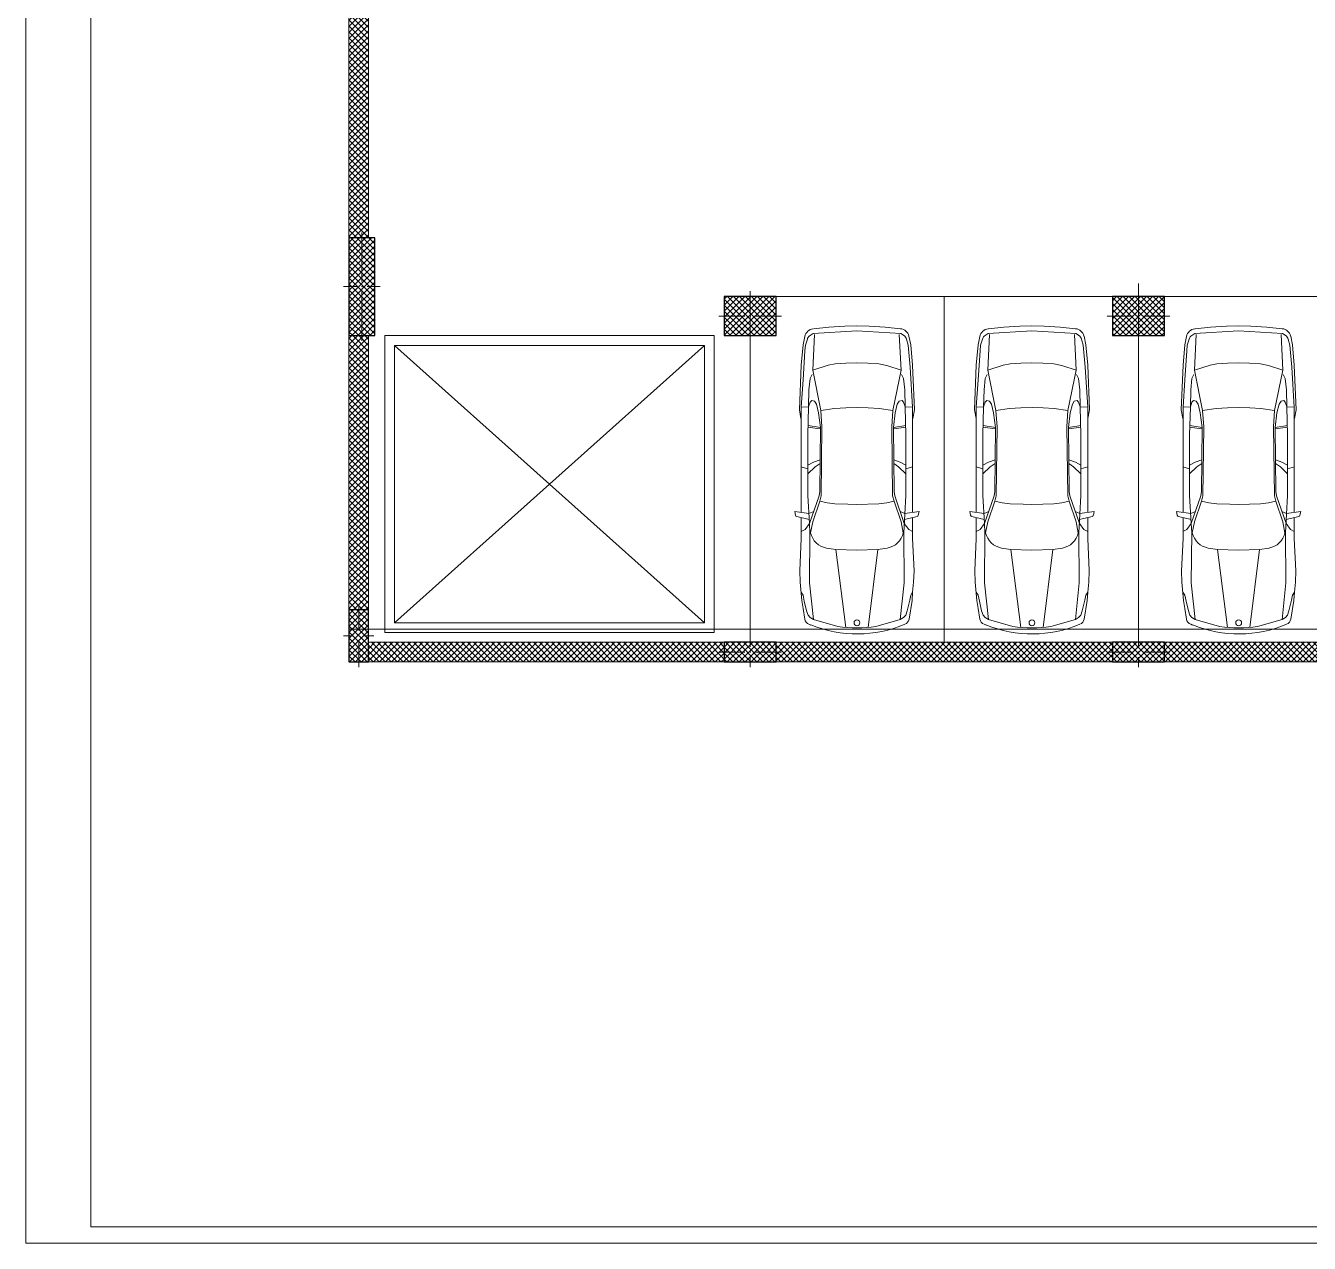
# Model space of a CAD drawing. Header units: millimetres. Extents: x 613552 to 673002, y -929939 to -887889.
# Drawn here: x 613552 to 633224, y -929939 to -911280 of the extents above; entities that cross this region are included whole.
import ezdxf

# ---------------------------------------------------------------- set-up
doc = ezdxf.new("R2010")
doc.units = ezdxf.units.MM
doc.header["$MEASUREMENT"] = 0
doc.layers.add('2D Drafting - General_Pen_No__1', color=7, linetype='Continuous', lineweight=13)
doc.layers.add('Structural - Bearing_Pen_No__1', color=7, linetype='Continuous', lineweight=13)
for name, color, linetype, lineweight, true_color in [('aaa mobilje_Pen_No__61', 7, 'Continuous', 20, 0x6a6a6a), ('Drawing & Figure_Pen_No__61', 7, 'Continuous', 20, 0x6a6a6a), ('Drawing & Figure_Pen_No__90', 7, 'Continuous', 20, 0x00bfbf), ('Structural - Bearing_Pen_No__48', 7, 'Continuous', 25, 0xa80f02), ('Structural - Bearing_Pen_No__61', 7, 'Continuous', 20, 0x6a6a6a)]:
    doc.layers.add(name, color=color, linetype=linetype, lineweight=lineweight, true_color=true_color)
doc.layers.add('Structural - Bearing', color=7, linetype='Continuous')
pattern_1 = [(45, (0, 0), (-45.961939, 45.961939), []), (135, (0, 0), (45.961939, 45.961939), [])]

# ---------------------------------------------------------------- blocks, each defined once
blk = doc.blocks.new('Slab_1', base_point=(539566, -896140))
at = {"layer": 'Structural - Bearing_Pen_No__1', "color": 7, "linetype": 'Continuous', "lineweight": 13, "flags": 128}
blk.add_lwpolyline([(539566, -896140), (584366, -896140), (584366, -921140), (539566, -921140)], close=True, dxfattribs=at)
blk = doc.blocks.new('Wall_10', base_point=(539566, -921140))
at = {"layer": 'Structural - Bearing_Pen_No__61', "linetype": 'Continuous', "lineweight": 20, "true_color": 0x6a6a6a}
h = blk.add_hatch(dxfattribs=at)
h.set_pattern_fill('CONCRETE_BLOCK', color=251, style=0, pattern_type=2)
h.set_pattern_definition(pattern_1)
h.paths.add_polyline_path([(539866, -920840), (539866, -921140), (545316, -921140), (545316, -920840)])
h = blk.add_hatch(dxfattribs=at)
h.set_pattern_fill('CONCRETE_BLOCK', color=251, style=0, pattern_type=2)
h.set_pattern_definition(pattern_1)
h.paths.add_polyline_path([(546116, -920840), (546116, -921140), (551266, -921140), (551266, -920840)])
h = blk.add_hatch(dxfattribs=at)
h.set_pattern_fill('CONCRETE_BLOCK', color=251, style=0, pattern_type=2)
h.set_pattern_definition(pattern_1)
h.paths.add_polyline_path([(552066, -920840), (552066, -921140), (556866, -921140), (556866, -920840)])
at = {"layer": 'Structural - Bearing_Pen_No__1', "color": 7, "linetype": 'Continuous', "lineweight": 13, "flags": 128}
for points in [[(584066, -920840), (539866, -920840)], [(539566, -921140), (584366, -921140)]]:
    blk.add_lwpolyline(points, dxfattribs=at)
blk = doc.blocks.new('Wall_11', base_point=(539566, -896140))
at = {"layer": 'Structural - Bearing_Pen_No__61', "linetype": 'Continuous', "lineweight": 20, "true_color": 0x6a6a6a}
h = blk.add_hatch(dxfattribs=at)
h.set_pattern_fill('CONCRETE_BLOCK', color=251, style=0, pattern_type=2)
h.set_pattern_definition(pattern_1)
h.paths.add_polyline_path([(539866, -910890), (539566, -910890), (539566, -914640), (539866, -914640)])
h = blk.add_hatch(dxfattribs=at)
h.set_pattern_fill('CONCRETE_BLOCK', color=251, style=0, pattern_type=2)
h.set_pattern_definition(pattern_1)
h.paths.add_polyline_path([(539866, -916140), (539566, -916140), (539566, -920340), (539866, -920340)])
at = {"layer": 'Structural - Bearing_Pen_No__1', "color": 7, "linetype": 'Continuous', "lineweight": 13, "flags": 128}
for points in [[(539566, -896140), (539566, -921140)], [(539866, -914640), (539866, -910890)], [(539866, -920840), (539866, -916140)]]:
    blk.add_lwpolyline(points, dxfattribs=at)
blk = doc.blocks.new('Column_10', base_point=(545716, -920990))
at = {"layer": 'Structural - Bearing', "linetype": 'Continuous', "lineweight": 0, "true_color": 0x000000}
h = blk.add_hatch(dxfattribs=at)
h.set_pattern_fill('CONCRETE_BLOCK', color=18, style=0, pattern_type=2)
h.set_pattern_definition(pattern_1)
h.paths.add_polyline_path([(545316, -921140), (546116, -921140), (546116, -920840), (545316, -920840)])
at = {"layer": 'Structural - Bearing_Pen_No__1', "color": 7, "linetype": 'Continuous', "lineweight": 13}
for p, q in [((545716, -920910), (545716, -920760)), ((545636, -920990), (545236, -920990)), ((545796, -920990), (546196, -920990)), ((545716, -921070), (545716, -921220))]:
    blk.add_line(p, q, dxfattribs=at)
blk.add_point((545716, -920990), dxfattribs=at)
at = {"layer": 'Structural - Bearing_Pen_No__48', "color": 14, "linetype": 'Continuous', "lineweight": 25, "true_color": 0xa80f02, "flags": 128}
blk.add_lwpolyline([(545316, -921140), (546116, -921140), (546116, -920840), (545316, -920840)], close=True, dxfattribs=at)
blk = doc.blocks.new('Column_11', base_point=(551666, -920990))
at = {"layer": 'Structural - Bearing', "linetype": 'Continuous', "lineweight": 0, "true_color": 0x000000}
h = blk.add_hatch(dxfattribs=at)
h.set_pattern_fill('CONCRETE_BLOCK', color=18, style=0, pattern_type=2)
h.set_pattern_definition(pattern_1)
h.paths.add_polyline_path([(551266, -921140), (552066, -921140), (552066, -920840), (551266, -920840)])
at = {"layer": 'Structural - Bearing_Pen_No__1', "color": 7, "linetype": 'Continuous', "lineweight": 13}
for p, q in [((551666, -920910), (551666, -920760)), ((551586, -920990), (551186, -920990)), ((551746, -920990), (552146, -920990)), ((551666, -921070), (551666, -921220))]:
    blk.add_line(p, q, dxfattribs=at)
blk.add_point((551666, -920990), dxfattribs=at)
at = {"layer": 'Structural - Bearing_Pen_No__48', "color": 14, "linetype": 'Continuous', "lineweight": 25, "true_color": 0xa80f02, "flags": 128}
blk.add_lwpolyline([(551266, -921140), (552066, -921140), (552066, -920840), (551266, -920840)], close=True, dxfattribs=at)
blk = doc.blocks.new('Column_17', base_point=(539716, -920740))
at = {"layer": 'Structural - Bearing', "linetype": 'Continuous', "lineweight": 0, "true_color": 0x000000}
h = blk.add_hatch(dxfattribs=at)
h.set_pattern_fill('CONCRETE_BLOCK', color=18, style=0, pattern_type=2)
h.set_pattern_definition(pattern_1)
h.paths.add_polyline_path([(539866, -921140), (539866, -920340), (539566, -920340), (539566, -921140)])
at = {"layer": 'Structural - Bearing_Pen_No__1', "color": 7, "linetype": 'Continuous', "lineweight": 13}
for p, q in [((539716, -920660), (539716, -920260)), ((539636, -920740), (539486, -920740)), ((539716, -920820), (539716, -921220)), ((539796, -920740), (539946, -920740))]:
    blk.add_line(p, q, dxfattribs=at)
blk.add_point((539716, -920740), dxfattribs=at)
at = {"layer": 'Structural - Bearing_Pen_No__48', "color": 14, "linetype": 'Continuous', "lineweight": 25, "true_color": 0xa80f02, "flags": 128}
blk.add_lwpolyline([(539866, -921140), (539866, -920340), (539566, -920340), (539566, -921140)], close=True, dxfattribs=at)
blk = doc.blocks.new('Column_27', base_point=(551666, -915840))
at = {"layer": 'Structural - Bearing', "linetype": 'Continuous', "lineweight": 0, "true_color": 0x000000}
h = blk.add_hatch(dxfattribs=at)
h.set_pattern_fill('CONCRETE_BLOCK', color=18, style=0, pattern_type=2)
h.set_pattern_definition(pattern_1)
h.paths.add_polyline_path([(551266, -916140), (552066, -916140), (552066, -915540), (551266, -915540)])
at = {"layer": 'Structural - Bearing_Pen_No__1', "color": 7, "linetype": 'Continuous', "lineweight": 13}
for p, q in [((551666, -915760), (551666, -915460)), ((551586, -915840), (551186, -915840)), ((551666, -915920), (551666, -916220)), ((551746, -915840), (552146, -915840))]:
    blk.add_line(p, q, dxfattribs=at)
blk.add_point((551666, -915840), dxfattribs=at)
at = {"layer": 'Structural - Bearing_Pen_No__48', "color": 14, "linetype": 'Continuous', "lineweight": 25, "true_color": 0xa80f02, "flags": 128}
blk.add_lwpolyline([(551266, -916140), (552066, -916140), (552066, -915540), (551266, -915540)], close=True, dxfattribs=at)
blk = doc.blocks.new('Column_30', base_point=(545716, -915840))
at = {"layer": 'Structural - Bearing', "linetype": 'Continuous', "lineweight": 0, "true_color": 0x000000}
h = blk.add_hatch(dxfattribs=at)
h.set_pattern_fill('CONCRETE_BLOCK', color=18, style=0, pattern_type=2)
h.set_pattern_definition(pattern_1)
h.paths.add_polyline_path([(545316, -916140), (546116, -916140), (546116, -915540), (545316, -915540)])
at = {"layer": 'Structural - Bearing_Pen_No__1', "color": 7, "linetype": 'Continuous', "lineweight": 13}
for p, q in [((545716, -915760), (545716, -915460)), ((545636, -915840), (545236, -915840)), ((545716, -915920), (545716, -916220)), ((545796, -915840), (546196, -915840))]:
    blk.add_line(p, q, dxfattribs=at)
blk.add_point((545716, -915840), dxfattribs=at)
at = {"layer": 'Structural - Bearing_Pen_No__48', "color": 14, "linetype": 'Continuous', "lineweight": 25, "true_color": 0xa80f02, "flags": 128}
blk.add_lwpolyline([(545316, -916140), (546116, -916140), (546116, -915540), (545316, -915540)], close=True, dxfattribs=at)
blk = doc.blocks.new('Column_36', base_point=(539766, -915390))
at = {"layer": 'Structural - Bearing', "linetype": 'Continuous', "lineweight": 0, "true_color": 0x000000}
h = blk.add_hatch(dxfattribs=at)
h.set_pattern_fill('CONCRETE_BLOCK', color=18, style=0, pattern_type=2)
h.set_pattern_definition(pattern_1)
h.paths.add_polyline_path([(539566, -916140), (539966, -916140), (539966, -914640), (539566, -914640)])
at = {"layer": 'Structural - Bearing_Pen_No__1', "color": 7, "linetype": 'Continuous', "lineweight": 13}
for p, q in [((539766, -915310), (539766, -914560)), ((539686, -915390), (539486, -915390)), ((539766, -915470), (539766, -916220)), ((539846, -915390), (540046, -915390))]:
    blk.add_line(p, q, dxfattribs=at)
blk.add_point((539766, -915390), dxfattribs=at)
at = {"layer": 'Structural - Bearing_Pen_No__48', "color": 14, "linetype": 'Continuous', "lineweight": 25, "true_color": 0xa80f02, "flags": 128}
blk.add_lwpolyline([(539566, -916140), (539966, -916140), (539966, -914640), (539566, -914640)], close=True, dxfattribs=at)

msp = doc.modelspace()

# ---------------------------------------------------------------- linework, layer by layer
at = {"layer": '2D Drafting - General_Pen_No__1', "color": 7, "linetype": 'Continuous', "lineweight": 13, "flags": 128}
for points in [[(613552, -929939), (673002, -929939), (673002, -887889), (613552, -887889)], [(672752, -888139), (614552, -888139), (614552, -929689), (672752, -929689)]]:
    msp.add_lwpolyline(points, close=True, dxfattribs=at)
at = {"layer": 'aaa mobilje_Pen_No__61', "color": 251, "linetype": 'Continuous', "lineweight": 20, "true_color": 0x6a6a6a}
for p, q in [((625623, -915923), (625858, -915898)), ((625858, -915898), (626105, -915884)), ((626105, -915884), (626291, -915879)), ((626291, -915879), (626476, -915884)), ((626476, -915884), (626723, -915898)), ((626723, -915898), (626959, -915923)), ((628305, -915923), (628541, -915898)), ((628541, -915898), (628788, -915884)), ((628788, -915884), (628973, -915879)), ((628973, -915879), (629159, -915884)), ((629159, -915884), (629406, -915898)), ((629406, -915898), (629641, -915923)), ((631473, -915923), (631708, -915898)), ((631708, -915898), (631955, -915884)), ((631955, -915884), (632141, -915879)), ((632141, -915879), (632326, -915884)), ((632326, -915884), (632573, -915898)), ((632573, -915898), (632809, -915923)), ((625465, -916170), (625492, -916041)), ((625504, -916177), (625531, -916083)), ((625560, -916037), (625619, -915995)), ((625641, -916013), (625614, -916561)), ((625619, -915995), (626288, -915955)), ((626288, -915955), (626962, -915995)), ((626968, -916561), (626940, -916013)), ((626962, -915995), (627018, -916034)), ((627051, -916083), (627077, -916177)), ((627088, -916037), (627117, -916170)), ((628147, -916170), (628175, -916041)), ((628187, -916177), (628214, -916083)), ((628242, -916037), (628302, -915995)), ((628324, -916013), (628296, -916561)), ((628302, -915995), (628971, -915955)), ((628971, -915955), (629645, -915995)), ((629650, -916561), (629623, -916013)), ((629645, -915995), (629701, -916034)), ((629733, -916083), (629760, -916177)), ((629771, -916037), (629799, -916170)), ((631315, -916170), (631342, -916041)), ((631354, -916177), (631381, -916083)), ((631410, -916037), (631469, -915995)), ((631491, -916013), (631464, -916561)), ((631469, -915995), (632138, -915955)), ((632138, -915955), (632812, -915995)), ((632818, -916561), (632790, -916013)), ((632812, -915995), (632868, -916034)), ((632901, -916083), (632927, -916177)), ((632938, -916037), (632967, -916170)), ((625437, -916482), (625465, -916170)), ((625465, -916705), (625495, -916265)), ((625495, -916265), (625504, -916177)), ((627077, -916177), (627106, -916513)), ((627117, -916170), (627144, -916482)), ((628120, -916482), (628147, -916170)), ((628147, -916705), (628178, -916265)), ((628178, -916265), (628187, -916177)), ((629760, -916177), (629789, -916513)), ((629799, -916170), (629827, -916482)), ((631288, -916482), (631315, -916170)), ((631315, -916705), (631345, -916265)), ((631345, -916265), (631354, -916177)), ((632927, -916177), (632956, -916513)), ((632967, -916170), (632994, -916482)), ((625409, -917165), (625437, -916482)), ((625852, -916481), (625614, -916561)), ((625955, -916464), (625852, -916481)), ((626122, -916451), (625955, -916464)), ((626287, -916448), (626122, -916451)), ((626459, -916451), (626287, -916448)), ((626626, -916464), (626459, -916451)), ((626749, -916488), (626626, -916464)), ((626968, -916561), (626749, -916488)), ((627106, -916513), (627144, -917128)), ((627144, -916482), (627172, -917165)), ((628092, -917165), (628120, -916482)), ((628534, -916481), (628296, -916561)), ((628638, -916464), (628534, -916481)), ((628805, -916451), (628638, -916464)), ((628970, -916448), (628805, -916451)), ((629142, -916451), (628970, -916448)), ((629309, -916464), (629142, -916451)), ((629432, -916488), (629309, -916464)), ((629650, -916561), (629432, -916488)), ((629789, -916513), (629827, -917128)), ((629827, -916482), (629855, -917165)), ((631259, -917165), (631288, -916482)), ((631702, -916481), (631464, -916561)), ((631805, -916464), (631702, -916481)), ((631972, -916451), (631805, -916464)), ((632137, -916448), (631972, -916451)), ((632309, -916451), (632137, -916448)), ((632476, -916464), (632309, -916451)), ((632599, -916488), (632476, -916464)), ((632818, -916561), (632599, -916488)), ((632956, -916513), (632994, -917128)), ((632994, -916482), (633022, -917165)), ((625437, -917128), (625465, -916705)), ((625556, -916861), (625575, -916685)), ((625606, -916623), (625575, -916685)), ((625614, -916561), (625739, -917178)), ((626842, -917178), (626968, -916561)), ((626975, -916623), (627006, -916685)), ((627006, -916685), (627025, -916861)), ((628120, -917128), (628147, -916705)), ((628239, -916861), (628258, -916685)), ((628289, -916623), (628258, -916685)), ((628296, -916561), (628422, -917178)), ((629525, -917178), (629650, -916561)), ((629658, -916623), (629689, -916685)), ((629689, -916685), (629708, -916861)), ((631288, -917128), (631315, -916705)), ((631406, -916861), (631425, -916685)), ((631456, -916623), (631425, -916685)), ((631464, -916561), (631589, -917178)), ((632692, -917178), (632818, -916561)), ((632825, -916623), (632856, -916685)), ((632856, -916685), (632875, -916861)), ((625551, -917122), (625556, -916861)), ((627025, -916861), (627031, -917122)), ((628233, -917122), (628239, -916861)), ((629708, -916861), (629713, -917122)), ((631401, -917122), (631406, -916861)), ((632875, -916861), (632881, -917122)), ((625437, -917128), (625551, -917122)), ((625540, -917557), (625551, -917122)), ((625551, -917122), (625575, -917049)), ((625575, -917049), (625599, -917023)), ((625599, -917023), (625642, -917032)), ((625642, -917032), (625671, -917081)), ((625671, -917081), (625703, -917211)), ((626910, -917081), (626878, -917211)), ((626939, -917032), (626910, -917081)), ((626982, -917023), (626939, -917032)), ((627006, -917049), (626982, -917023)), ((627031, -917122), (627006, -917049)), ((627144, -917128), (627031, -917122)), ((627031, -917122), (627042, -917557)), ((628120, -917128), (628233, -917122)), ((628222, -917557), (628233, -917122)), ((628233, -917122), (628258, -917049)), ((628258, -917049), (628282, -917023)), ((628282, -917023), (628325, -917032)), ((628325, -917032), (628354, -917081)), ((628354, -917081), (628386, -917211)), ((629593, -917081), (629561, -917211)), ((629622, -917032), (629593, -917081)), ((629665, -917023), (629622, -917032)), ((629689, -917049), (629665, -917023)), ((629713, -917122), (629689, -917049)), ((629827, -917128), (629713, -917122)), ((629713, -917122), (629724, -917557)), ((631288, -917128), (631401, -917122)), ((631390, -917557), (631401, -917122)), ((631401, -917122), (631425, -917049)), ((631425, -917049), (631449, -917023)), ((631449, -917023), (631492, -917032)), ((631492, -917032), (631521, -917081)), ((631521, -917081), (631553, -917211)), ((632760, -917081), (632728, -917211)), ((632790, -917032), (632760, -917081)), ((632832, -917023), (632790, -917032)), ((632856, -917049), (632832, -917023)), ((632881, -917122), (632856, -917049)), ((632994, -917128), (632881, -917122)), ((632881, -917122), (632892, -917557)), ((625433, -917299), (625409, -917165)), ((625437, -917128), (625437, -918740)), ((625703, -917211), (625731, -917435)), ((625739, -917178), (625948, -917146)), ((625739, -917178), (625755, -917429)), ((625948, -917146), (626119, -917134)), ((626119, -917134), (626294, -917131)), ((626294, -917131), (626462, -917134)), ((626462, -917134), (626633, -917146)), ((626633, -917146), (626842, -917178)), ((626826, -917429), (626842, -917178)), ((626878, -917211), (626851, -917435)), ((627144, -917128), (627144, -918740)), ((627172, -917165), (627148, -917299)), ((628116, -917299), (628092, -917165)), ((628120, -917128), (628120, -918740)), ((628386, -917211), (628413, -917435)), ((628422, -917178), (628631, -917146)), ((628422, -917178), (628438, -917429)), ((628631, -917146), (628802, -917134)), ((628802, -917134), (628977, -917131)), ((628977, -917131), (629145, -917134)), ((629145, -917134), (629316, -917146)), ((629316, -917146), (629525, -917178)), ((629509, -917429), (629525, -917178)), ((629561, -917211), (629533, -917435)), ((629827, -917128), (629827, -918740)), ((629855, -917165), (629831, -917299)), ((631283, -917299), (631259, -917165)), ((631288, -917128), (631288, -918740)), ((631553, -917211), (631581, -917435)), ((631589, -917178), (631798, -917146)), ((631589, -917178), (631605, -917429)), ((631798, -917146), (631969, -917134)), ((631969, -917134), (632144, -917131)), ((632144, -917131), (632312, -917134)), ((632312, -917134), (632483, -917146)), ((632483, -917146), (632692, -917178)), ((632676, -917429), (632692, -917178)), ((632728, -917211), (632701, -917435)), ((632994, -917128), (632994, -918740)), ((633022, -917165), (632998, -917299)), ((625540, -917432), (625727, -917460)), ((625731, -917435), (625543, -917409)), ((625731, -917435), (625720, -918417)), ((625755, -917429), (625743, -918484)), ((626838, -918484), (626826, -917429)), ((626851, -917436), (627038, -917409)), ((626851, -917435), (626861, -918417)), ((627038, -917432), (626854, -917460)), ((628223, -917432), (628410, -917460)), ((628413, -917435), (628226, -917409)), ((628413, -917435), (628403, -918417)), ((628438, -917429), (628426, -918484)), ((629521, -918484), (629509, -917429)), ((629533, -917436), (629721, -917409)), ((629533, -917435), (629544, -918417)), ((629721, -917432), (629537, -917460)), ((631390, -917432), (631577, -917460)), ((631581, -917435), (631393, -917409)), ((631581, -917435), (631570, -918417)), ((631605, -917429), (631593, -918484)), ((632688, -918484), (632676, -917429)), ((632701, -917436), (632888, -917409)), ((632701, -917435), (632711, -918417)), ((632888, -917432), (632704, -917460)), ((625540, -918480), (625540, -917557)), ((627042, -917557), (627042, -918480)), ((628222, -918480), (628222, -917557)), ((629724, -917557), (629724, -918480)), ((631390, -918480), (631390, -917557)), ((632892, -917557), (632892, -918480)), ((625437, -918039), (625540, -918071)), ((625626, -917971), (625538, -918014)), ((625538, -918149), (625652, -918039)), ((625725, -917935), (625626, -917971)), ((625652, -918039), (625725, -917991)), ((626856, -917935), (626955, -917971)), ((626930, -918039), (626857, -917991)), ((627042, -918147), (626930, -918039)), ((626955, -917971), (627042, -918013)), ((627145, -918039), (627042, -918071)), ((628119, -918039), (628222, -918071)), ((628309, -917971), (628221, -918014)), ((628221, -918149), (628334, -918039)), ((628408, -917935), (628309, -917971)), ((628334, -918039), (628407, -917991)), ((629539, -917935), (629638, -917971)), ((629612, -918039), (629539, -917991)), ((629724, -918147), (629612, -918039)), ((629638, -917971), (629724, -918013)), ((629827, -918039), (629724, -918071)), ((631287, -918039), (631390, -918071)), ((631476, -917971), (631388, -918014)), ((631388, -918149), (631502, -918039)), ((631575, -917935), (631476, -917971)), ((631502, -918039), (631575, -917991)), ((632706, -917935), (632805, -917971)), ((632780, -918039), (632707, -917991)), ((632892, -918147), (632780, -918039)), ((632805, -917971), (632892, -918013)), ((632995, -918039), (632892, -918071)), ((625564, -918911), (625540, -918480)), ((625710, -918485), (625564, -918911)), ((625720, -918417), (625710, -918485)), ((625743, -918484), (625721, -918566)), ((626861, -918566), (626838, -918484)), ((626861, -918417), (626871, -918485)), ((626871, -918485), (627017, -918911)), ((627042, -918480), (627011, -919051)), ((628247, -918911), (628222, -918480)), ((628393, -918485), (628247, -918911)), ((628403, -918417), (628393, -918485)), ((628426, -918484), (628403, -918566)), ((629543, -918566), (629521, -918484)), ((629544, -918417), (629554, -918485)), ((629554, -918485), (629700, -918911)), ((629724, -918480), (629693, -919051)), ((631414, -918911), (631390, -918480)), ((631560, -918485), (631414, -918911)), ((631570, -918417), (631560, -918485)), ((631593, -918484), (631571, -918566)), ((632711, -918566), (632688, -918484)), ((632711, -918417), (632721, -918485)), ((632721, -918485), (632867, -918911)), ((632892, -918480), (632861, -919051)), ((625721, -918566), (625613, -918881)), ((625833, -918593), (625721, -918566)), ((625954, -918607), (625833, -918593)), ((626154, -918613), (625954, -918607)), ((626286, -918617), (626154, -918613)), ((626627, -918607), (626286, -918617)), ((626748, -918593), (626627, -918607)), ((626861, -918566), (626748, -918593)), ((626968, -918881), (626861, -918566)), ((628403, -918566), (628296, -918881)), ((628516, -918593), (628403, -918566)), ((628637, -918607), (628516, -918593)), ((628837, -918613), (628637, -918607)), ((628969, -918617), (628837, -918613)), ((629310, -918607), (628969, -918617)), ((629431, -918593), (629310, -918607)), ((629543, -918566), (629431, -918593)), ((629651, -918881), (629543, -918566)), ((631571, -918566), (631463, -918881)), ((631683, -918593), (631571, -918566)), ((631804, -918607), (631683, -918593)), ((632004, -918613), (631804, -918607)), ((632136, -918617), (632004, -918613)), ((632477, -918607), (632136, -918617)), ((632598, -918593), (632477, -918607)), ((632711, -918566), (632598, -918593)), ((632818, -918881), (632711, -918566)), ((625350, -918782), (625338, -918725)), ((625338, -918725), (625556, -918757)), ((625369, -918801), (625561, -918846)), ((625437, -919138), (625437, -918817)), ((625556, -918757), (625629, -918723)), ((625613, -918881), (625581, -919050)), ((627025, -918757), (626953, -918723)), ((627001, -919050), (626968, -918881)), ((627212, -918801), (627021, -918846)), ((627243, -918725), (627025, -918757)), ((627144, -919138), (627144, -918817)), ((627231, -918782), (627243, -918725)), ((628033, -918782), (628021, -918725)), ((628021, -918725), (628239, -918757)), ((628052, -918801), (628243, -918846)), ((628120, -919138), (628120, -918817)), ((628239, -918757), (628311, -918723)), ((628296, -918881), (628263, -919050)), ((629708, -918757), (629635, -918723)), ((629683, -919050), (629651, -918881)), ((629895, -918801), (629703, -918846)), ((629926, -918725), (629708, -918757)), ((629827, -919138), (629827, -918817)), ((629914, -918782), (629926, -918725)), ((631200, -918782), (631188, -918725)), ((631188, -918725), (631406, -918757)), ((631219, -918801), (631411, -918846)), ((631288, -919138), (631288, -918817)), ((631406, -918757), (631479, -918723)), ((631463, -918881), (631431, -919050)), ((632875, -918757), (632803, -918723)), ((632851, -919050), (632818, -918881)), ((633062, -918801), (632871, -918846)), ((633093, -918725), (632875, -918757)), ((632994, -919138), (632994, -918817)), ((633081, -918782), (633093, -918725)), ((625496, -919000), (625437, -919033)), ((625564, -918911), (625496, -919000)), ((625571, -919051), (625564, -918911)), ((625565, -919816), (625571, -919051)), ((627011, -919051), (627016, -919816)), ((627017, -918911), (627086, -919000)), ((627086, -919000), (627144, -919033)), ((628178, -919000), (628120, -919033)), ((628247, -918911), (628178, -919000)), ((628253, -919051), (628247, -918911)), ((628248, -919816), (628253, -919051)), ((629693, -919051), (629699, -919816)), ((629700, -918911), (629768, -919000)), ((629768, -919000), (629827, -919033)), ((631346, -919000), (631287, -919033)), ((631414, -918911), (631346, -919000)), ((631421, -919051), (631414, -918911)), ((631415, -919816), (631421, -919051)), ((632861, -919051), (632866, -919816)), ((632867, -918911), (632936, -919000)), ((632936, -919000), (632994, -919033)), ((625415, -919635), (625437, -919138)), ((625825, -919284), (625969, -919308)), ((626612, -919308), (626756, -919284)), ((627144, -919138), (627166, -919635)), ((628098, -919635), (628120, -919138)), ((628508, -919284), (628652, -919308)), ((629295, -919308), (629439, -919284)), ((629827, -919138), (629849, -919635)), ((631265, -919635), (631288, -919138)), ((631675, -919284), (631819, -919308)), ((632462, -919308), (632606, -919284)), ((632994, -919138), (633016, -919635)), ((625969, -919308), (626291, -919318)), ((625969, -919308), (626120, -920502)), ((626291, -919318), (626612, -919308)), ((626461, -920502), (626612, -919308)), ((628652, -919308), (628973, -919318)), ((628652, -919308), (628803, -920502)), ((628973, -919318), (629295, -919308)), ((629144, -920502), (629295, -919308)), ((631819, -919308), (632141, -919318)), ((631819, -919308), (631970, -920502)), ((632141, -919318), (632462, -919308)), ((632311, -920502), (632462, -919308)), ((625421, -919807), (625415, -919635)), ((627166, -919635), (627160, -919807)), ((628104, -919807), (628098, -919635)), ((629849, -919635), (629843, -919807)), ((631271, -919807), (631265, -919635)), ((633016, -919635), (633010, -919807)), ((625446, -920088), (625421, -919807)), ((625626, -920378), (625565, -919816)), ((627016, -919816), (626956, -920378)), ((627160, -919807), (627145, -919963)), ((628129, -920088), (628104, -919807)), ((628308, -920378), (628248, -919816)), ((629699, -919816), (629638, -920378)), ((629843, -919807), (629828, -919963)), ((631296, -920088), (631271, -919807)), ((631476, -920378), (631415, -919816)), ((632866, -919816), (632806, -920378)), ((633010, -919807), (632995, -919963)), ((625465, -920006), (625436, -919963)), ((625484, -920100), (625465, -920006)), ((627116, -920006), (627101, -920085)), ((627145, -919963), (627116, -920006)), ((627145, -919963), (627135, -920088)), ((628148, -920006), (628119, -919963)), ((628167, -920100), (628148, -920006)), ((629799, -920006), (629784, -920085)), ((629828, -919963), (629799, -920006)), ((629828, -919963), (629818, -920088)), ((631315, -920006), (631286, -919963)), ((631334, -920100), (631315, -920006)), ((632966, -920006), (632951, -920085)), ((632995, -919963), (632966, -920006)), ((632995, -919963), (632985, -920088)), ((625465, -920213), (625446, -920088)), ((625492, -920374), (625465, -920213)), ((625520, -920247), (625484, -920100)), ((625543, -920314), (625520, -920247)), ((627062, -920247), (627038, -920314)), ((627101, -920085), (627062, -920247)), ((627135, -920088), (627089, -920374)), ((628147, -920213), (628129, -920088)), ((628175, -920374), (628147, -920213)), ((628202, -920247), (628167, -920100)), ((628226, -920314), (628202, -920247)), ((629744, -920247), (629721, -920314)), ((629784, -920085), (629744, -920247)), ((629818, -920088), (629772, -920374)), ((631315, -920213), (631296, -920088)), ((631342, -920374), (631315, -920213)), ((631370, -920247), (631334, -920100)), ((631393, -920314), (631370, -920247)), ((632912, -920247), (632888, -920314)), ((632951, -920085), (632912, -920247)), ((632985, -920088), (632939, -920374)), ((625575, -920347), (625543, -920314)), ((625586, -920464), (625556, -920451)), ((625626, -920378), (625575, -920347)), ((625999, -920488), (625626, -920378)), ((626956, -920378), (626582, -920488)), ((627007, -920347), (626956, -920378)), ((627038, -920314), (627007, -920347)), ((628257, -920347), (628226, -920314)), ((628269, -920464), (628239, -920451)), ((628308, -920378), (628257, -920347)), ((628682, -920488), (628308, -920378)), ((629638, -920378), (629265, -920488)), ((629689, -920347), (629638, -920378)), ((629721, -920314), (629689, -920347)), ((631425, -920347), (631393, -920314)), ((631436, -920464), (631406, -920451)), ((631476, -920378), (631425, -920347)), ((631849, -920488), (631476, -920378)), ((632806, -920378), (632432, -920488)), ((632857, -920347), (632806, -920378)), ((632888, -920314), (632857, -920347)), ((626291, -920601), (626291, -920601)), ((628973, -920601), (628973, -920601)), ((632141, -920601), (632141, -920601))]:
    msp.add_line(p, q, dxfattribs=at)
at = {"layer": 'aaa mobilje_Pen_No__61', "color": 251, "linetype": 'Continuous', "lineweight": 20, "true_color": 0x6a6a6a, "extrusion": (0, 0, -1)}
for centre, major_axis, start_param, end_param in [((625639, -916072), (-106, 106), 5.70747, 6.925323), ((626942, -916072), (106, 106), -0.677794, 0.54833), ((628322, -916072), (-106, 106), 5.70747, 6.925323), ((629625, -916072), (106, 106), -0.677794, 0.54833), ((631489, -916072), (-106, 106), 5.70747, 6.925323), ((632792, -916072), (106, 106), -0.677794, 0.54833), ((625627, -916111), (-70.7, 70.7), 5.777061, 6.326772), ((626954, -916111), (-70.9, 70.9), 1.391584, 2.076926), ((628310, -916111), (-70.7, 70.7), 5.777061, 6.326772), ((629637, -916111), (-70.9, 70.9), 1.391584, 2.076926), ((631477, -916111), (-70.7, 70.7), 5.777061, 6.326772), ((632804, -916111), (-70.9, 70.9), 1.391584, 2.076926), ((625375, -918777), (17.7, 17.7), 2.585712, 3.72003), ((627206, -918777), (17.7, 17.7), 0.992325, 2.126598), ((628058, -918777), (17.7, 17.7), 2.585712, 3.72003), ((629889, -918777), (17.7, 17.7), 0.992325, 2.126598), ((631225, -918777), (17.7, 17.7), 2.585712, 3.72003), ((633056, -918777), (17.7, 17.7), 0.992325, 2.126598), ((625875, -918987), (213, 213), 2.52254, 3.713339), ((626706, -918987), (-213, 213), 2.569846, 3.760644), ((628558, -918987), (213, 213), 2.52254, 3.713339), ((629389, -918987), (-213, 213), 2.569846, 3.760644), ((631725, -918987), (213, 213), 2.52254, 3.713339), ((632556, -918987), (-213, 213), 2.569846, 3.760644), ((625590, -920357), (70.7, 70.7), 2.706994, 3.760105), ((626291, -918731), (1869, 63), 1.200654, 1.990608), ((626291, -920430), (-31.8, 31.8), 3.926991, 10.210176), ((626991, -920357), (-70.7, 70.7), 2.52308, 3.576193), ((628273, -920357), (70.7, 70.7), 2.706994, 3.760105), ((628973, -918731), (1869, 63), 1.200654, 1.990608), ((628973, -920430), (-31.8, 31.8), 3.926991, 10.210176), ((629674, -920357), (-70.7, 70.7), 2.52308, 3.576193), ((631440, -920357), (70.7, 70.7), 2.706994, 3.760105), ((632141, -918731), (1869, 63), 1.200654, 1.990608), ((632141, -920430), (-31.8, 31.8), 3.926991, 10.210176), ((632841, -920357), (-70.7, 70.7), 2.52308, 3.576193), ((626291, -918465), (-68, 2043), 3.032047, 3.318066), ((628973, -918465), (-68, 2043), 3.032047, 3.318066), ((632141, -918465), (-68, 2043), 3.032047, 3.318066)]:
    msp.add_ellipse(centre, major_axis=major_axis, ratio=1, start_param=start_param, end_param=end_param, dxfattribs=at)
at = {"layer": 'Drawing & Figure_Pen_No__61', "color": 251, "linetype": 'Continuous', "lineweight": 20, "true_color": 0x6a6a6a}
for points in [[(619055, -920579), (624105, -920579), (624105, -916029), (619055, -916029)], [(619205, -920429), (623955, -920429), (623955, -916179), (619205, -916179)]]:
    msp.add_lwpolyline(points, close=True, dxfattribs=at)
for points in [[(619205, -920429), (623955, -916179)], [(623955, -920429), (619205, -916179)]]:
    msp.add_lwpolyline(points, dxfattribs=at)
at = {"layer": 'Drawing & Figure_Pen_No__90', "color": 132, "linetype": 'Continuous', "lineweight": 20, "true_color": 0x00bfbf}
for p, q in [((630605, -915229), (630605, -920729)), ((635805, -915429), (624655, -915429)), ((627630, -915429), (627630, -920729)), ((624655, -915629), (624655, -920729))]:
    msp.add_line(p, q, dxfattribs=at)

# ---------------------------------------------------------------- block references
at = {"layer": 'Structural - Bearing', "color": 7, "linetype": 'Continuous', "lineweight": 13}
msp.add_blockref('Slab_1', (618505, -895529), dxfattribs=at)
at = {"layer": 'Structural - Bearing', "color": 7, "lineweight": 13}
for name, p in [('Wall_11', (618505, -896029)), ('Wall_10', (618505, -921029))]:
    msp.add_blockref(name, p, dxfattribs=at)
at = {"layer": 'Structural - Bearing', "color": 14, "lineweight": 25, "true_color": 0xa80f02}
for name, p in [('Column_36', (618705, -915279)), ('Column_30', (624655, -915729)), ('Column_27', (630605, -915729)), ('Column_17', (618655, -920629)), ('Column_10', (624655, -920879)), ('Column_11', (630605, -920879))]:
    msp.add_blockref(name, p, dxfattribs=at)

doc.saveas('drawing.dxf')
